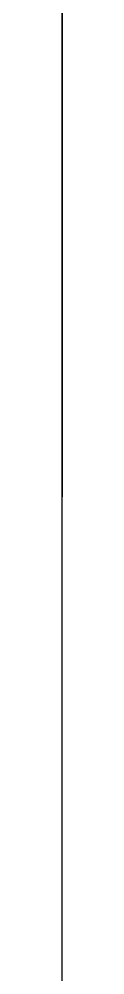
# Model space of a CAD drawing. Extents: x 152195838 to 160350639, y 364657247 to 370318102.
# Drawn here: x 157579747 to 157579747, y 365000927.6 to 365001131.2 of the extents above; entities that cross this region are included whole.
import ezdxf

# ---------------------------------------------------------------- set-up
doc = ezdxf.new("R2010")
doc.units = 0
doc.header["$MEASUREMENT"] = 0
doc.layers.add('4A.TEC 벽체 3', color=4, linetype='CONTINUOUS')

# ---------------------------------------------------------------- blocks, each defined once
blk = doc.blocks.new('zw$BB1D')
at = {"layer": '4A.TEC 벽체 3'}
for p, q in [((262, 752.0000000298023), (-412.9999999403954, 752)), ((3437, 752.0000000298023), (2762, 752))]:
    blk.add_line(p, q, dxfattribs=at)

msp = doc.modelspace()

# ---------------------------------------------------------------- block references
at = {"layer": '4A.TEC 벽체 3', "xscale": -1, "rotation": 269.9999999957312}
for p in [(157578995.0045776, 365001194.8958184), (157578995.0045774, 364998019.8958184)]:
    msp.add_blockref('zw$BB1D', p, dxfattribs=at)

doc.saveas('drawing.dxf')
